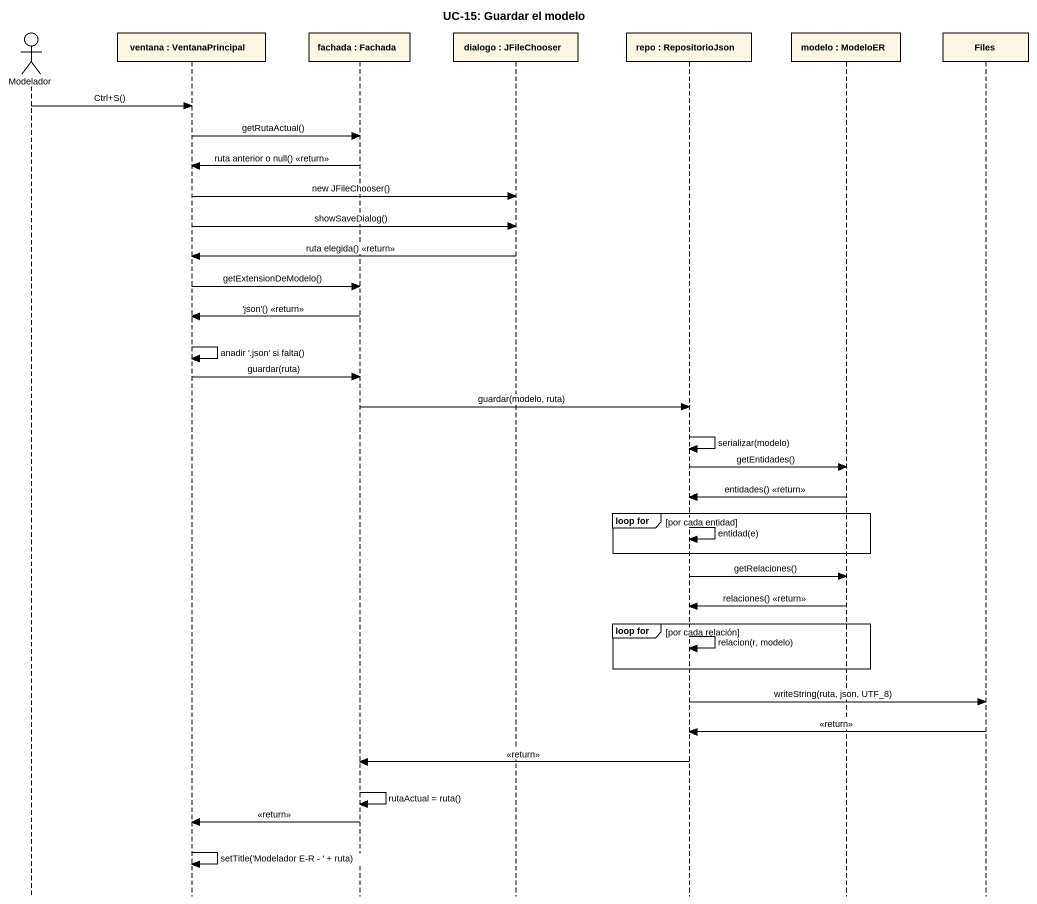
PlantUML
@startuml
title UC-15: Guardar el modelo
hide footbox
actor Modelador
participant "ventana : VentanaPrincipal" as ventana_VentanaPrincipal
participant "fachada : Fachada" as fachada_Fachada
participant "dialogo : JFileChooser" as dialogo_JFileChooser
participant "repo : RepositorioJson" as repo_RepositorioJson
participant "modelo : ModeloER" as modelo_ModeloER
participant Files

Modelador -> ventana_VentanaPrincipal : Ctrl+S()
ventana_VentanaPrincipal -> fachada_Fachada : getRutaActual()
fachada_Fachada -> ventana_VentanaPrincipal : ruta anterior o null() <<return>>
ventana_VentanaPrincipal -> dialogo_JFileChooser : new JFileChooser()
ventana_VentanaPrincipal -> dialogo_JFileChooser : showSaveDialog()
dialogo_JFileChooser -> ventana_VentanaPrincipal : ruta elegida() <<return>>
ventana_VentanaPrincipal -> fachada_Fachada : getExtensionDeModelo()
fachada_Fachada -> ventana_VentanaPrincipal : 'json'() <<return>>
ventana_VentanaPrincipal -> ventana_VentanaPrincipal : anadir '.json' si falta()
ventana_VentanaPrincipal -> fachada_Fachada : guardar(ruta)
fachada_Fachada -> repo_RepositorioJson : guardar(modelo, ruta)
repo_RepositorioJson -> repo_RepositorioJson : serializar(modelo)
repo_RepositorioJson -> modelo_ModeloER : getEntidades()
modelo_ModeloER -> repo_RepositorioJson : entidades() <<return>>
group loop for [por cada entidad]
  repo_RepositorioJson -> repo_RepositorioJson : entidad(e)
end
repo_RepositorioJson -> modelo_ModeloER : getRelaciones()
modelo_ModeloER -> repo_RepositorioJson : relaciones() <<return>>
group loop for [por cada relación]
  repo_RepositorioJson -> repo_RepositorioJson : relacion(r, modelo)
end
repo_RepositorioJson -> Files : writeString(ruta, json, UTF_8)
Files -> repo_RepositorioJson : <<return>>
repo_RepositorioJson -> fachada_Fachada : <<return>>
fachada_Fachada -> fachada_Fachada : rutaActual = ruta()
fachada_Fachada -> ventana_VentanaPrincipal : <<return>>
ventana_VentanaPrincipal -> ventana_VentanaPrincipal : setTitle('Modelador E-R - ' + ruta)
@enduml
